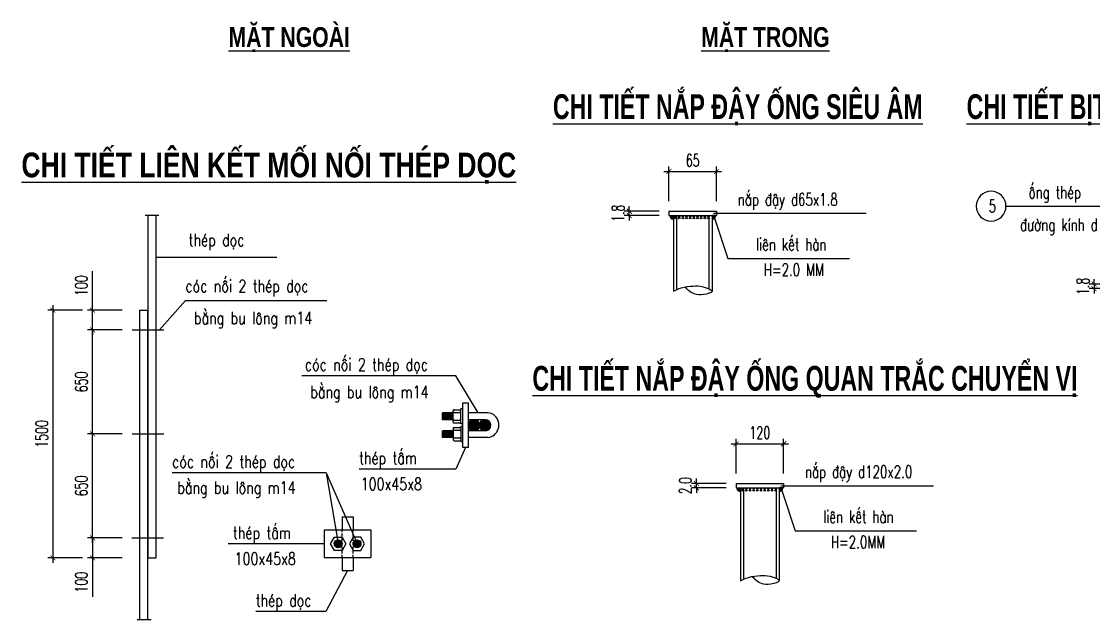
# Model space of a CAD drawing. Header units: millimetres. Extents: x -143570 to 58447, y -1448440 to -1202244.
# Drawn here: x -110771 to -89136, y -1351520 to -1339444 of the extents above; entities that cross this region are included whole.
import ezdxf
from ezdxf.enums import TextEntityAlignment as Align

# ---------------------------------------------------------------- set-up
doc = ezdxf.new("R2010")
doc.units = ezdxf.units.MM
doc.header["$LTSCALE"] = 30
doc.header["$PDMODE"] = 3
doc.linetypes.add('DASHED', pattern=[19.05, 12.7, -6.35])
doc.layers.get('0').update_dxf_attribs({"lineweight": 9})
doc.layers.get('Defpoints').update_dxf_attribs({"lineweight": 9})
for name, color, linetype in [('ccu11-Cotthep', 9, 'Continuous'), ('ccu11-Dim', 8, 'Continuous'), ('ccu11-Hatch', 8, 'Continuous'), ('ccu11-Manh', 8, 'Continuous'), ('ccu11-Text', 31, 'Continuous'), ('ccu11-Thay', 7, 'Continuous'), ('ccu11-Thep', 4, 'Continuous'), ('ccu11-Thepdai', 6, 'Continuous')]:
    doc.layers.add(name, color=color, linetype=linetype)
doc.layers.add('ccu11-Khuat', color=9, linetype='DASHED', lineweight=30)
doc.styles.add('ccu11-dim', font='vnsimli.shx', dxfattribs={"width": 0.65, "bigfont": 'bigfont.shx'})
doc.styles.add('ccu11-VnAvH-B', font='')
doc.styles.add('ccu11-vnsimli', font='vnsimli.shx', dxfattribs={"width": 0.8, "bigfont": 'vns.shx'})
doc.styles.add('ccu11-vnsimple', font='vnsimple.shx', dxfattribs={"bigfont": 'bigfont.shx'})
doc.styles.add('ccu11_simli', font='vnsimli.shx', dxfattribs={"width": 0.8})
doc.styles.get('ccu11-VnAvH-B').set_extended_font_data('.VnAvantH', bold=True)
doc.dimstyles.new('ccu11-100x16', dxfattribs={"dimscale": 100, "dimtxt": 2.5, "dimasz": 1, "dimexe": 1, "dimexo": 2, "dimgap": 1, "dimtad": 1, "dimdec": 0, "dimlfac": 0.0625, "dimdsep": 46, "dimtxsty": 'ccu11-dim', "dimblk": 'ARCHTICK', "dimcen": -1, "dimdle": 1, "dimclrd": 256, "dimclre": 256, "dimclrt": 31, "dimadec": 0, "dimazin": 2, "dimtfac": 0.1, "dimtdec": 0, "dimtmove": 0, "dimatfit": 1, "dimldrblk": 'ARCHTICK', "dimfxl": 1, "dimtvp": 0.833333, "dimtolj": 1, "dimtzin": 12, "dimarcsym": 0})
doc.dimstyles.new('ccu11-100x4', dxfattribs={"dimscale": 100, "dimtxt": 2.5, "dimasz": 1, "dimexe": 1, "dimexo": 2, "dimgap": 1, "dimtad": 1, "dimdec": 0, "dimlfac": 0.25, "dimdsep": 46, "dimtxsty": 'ccu11-dim', "dimblk": 'ARCHTICK', "dimcen": -1, "dimdle": 1, "dimclrd": 256, "dimclre": 256, "dimclrt": 3, "dimadec": 0, "dimazin": 2, "dimtfac": 0.1, "dimtdec": 0, "dimtmove": 0, "dimatfit": 1, "dimldrblk": 'ARCHTICK', "dimfxl": 1, "dimtvp": 0.833333, "dimtolj": 1, "dimtzin": 12, "dimarcsym": 0})

# ---------------------------------------------------------------- blocks, each defined once
blk = doc.blocks.new('_ARCHTICK')
at = {"color": 0, "linetype": 'ByBlock', "const_width": 0.15}
blk.add_lwpolyline([(-0.5, -0.5), (0.5, 0.5)], dxfattribs=at)
blk = doc.blocks.new('*D1024')
at = {"layer": 'ccu11-Dim', "lineweight": -2, "transparency": 16777216}
for p, q in [((-97705, -1343073), (-97705, -1342373)), ((-96745, -1343073), (-96745, -1342373)), ((-97805, -1342473), (-96645, -1342473))]:
    blk.add_line(p, q, dxfattribs=at)
at = {"layer": 'Defpoints', "color": 0, "transparency": 16777216}
for p in [(-96745, -1342473), (-97705, -1343273), (-96745, -1343273)]:
    blk.add_point(p, dxfattribs=at)
at = {"layer": 'ccu11-Dim', "lineweight": -2, "transparency": 16777216, "xscale": 100, "yscale": 100, "zscale": 100, "rotation": 180}
blk.add_blockref('_ARCHTICK', (-97705, -1342473), dxfattribs=at)
at = {"layer": 'ccu11-Dim', "lineweight": -2, "transparency": 16777216, "xscale": 100, "yscale": 100, "zscale": 100}
blk.add_blockref('_ARCHTICK', (-96745, -1342473), dxfattribs=at)
at = {"layer": 'ccu11-Dim', "color": 31, "transparency": 16777216, "insert": (-97225, -1342248), "char_height": 250, "attachment_point": 5, "style": 'ccu11-dim'}
blk.add_mtext('\\A1;65', dxfattribs=at)
blk = doc.blocks.new('*D1025')
at = {"layer": 'ccu11-Dim', "lineweight": -2, "transparency": 16777216}
for p, q in [((-98505, -1343273), (-98505, -1343173)), ((-97905, -1343273), (-98605, -1343273)), ((-97905, -1343363), (-98605, -1343363)), ((-98505, -1343363), (-98505, -1343273)), ((-98505, -1343363), (-98505, -1343463))]:
    blk.add_line(p, q, dxfattribs=at)
at = {"layer": 'Defpoints', "color": 0, "transparency": 16777216}
for p in [(-98505, -1343273), (-97705, -1343273), (-97705, -1343363)]:
    blk.add_point(p, dxfattribs=at)
at = {"layer": 'ccu11-Dim', "lineweight": -2, "transparency": 16777216, "xscale": 100, "yscale": 100, "zscale": 100}
for p, rotation in [((-98505, -1343273), 270), ((-98505, -1343363), 90)]:
    blk.add_blockref('_ARCHTICK', p, dxfattribs=dict(at, rotation=rotation))
at = {"layer": 'ccu11-Dim', "color": 31, "transparency": 16777216, "insert": (-98730, -1343318), "char_height": 250, "attachment_point": 5, "rotation": 90, "style": 'ccu11-dim'}
blk.add_mtext('\\A1;1.8', dxfattribs=at)
blk = doc.blocks.new('*D1027')
at = {"layer": 'ccu11-Dim', "lineweight": -2, "transparency": 16777216}
for p, q in [((-88527, -1344748), (-89227, -1344748)), ((-89127, -1344748), (-89127, -1344648)), ((-89127, -1344748), (-89127, -1344838)), ((-88527, -1344838), (-89227, -1344838)), ((-89127, -1344838), (-89127, -1344938))]:
    blk.add_line(p, q, dxfattribs=at)
at = {"layer": 'Defpoints', "color": 0, "transparency": 16777216}
for p in [(-88327, -1344748), (-89127, -1344838), (-88327, -1344838)]:
    blk.add_point(p, dxfattribs=at)
at = {"layer": 'ccu11-Dim', "lineweight": -2, "transparency": 16777216, "xscale": 100, "yscale": 100, "zscale": 100}
for p, rotation in [((-89127, -1344748), 270), ((-89127, -1344838), 90)]:
    blk.add_blockref('_ARCHTICK', p, dxfattribs=dict(at, rotation=rotation))
at = {"layer": 'ccu11-Dim', "color": 31, "transparency": 16777216, "insert": (-89352, -1344793), "char_height": 250, "attachment_point": 5, "rotation": 90, "style": 'ccu11-dim'}
blk.add_mtext('\\A1;1.8', dxfattribs=at)
blk = doc.blocks.new('*D1049')
at = {"layer": 'ccu11-Dim', "lineweight": -2, "transparency": 16777216}
for p, q in [((-110136, -1345172), (-110136, -1350372)), ((-109536, -1345272), (-110236, -1345272)), ((-109536, -1350272), (-110236, -1350272))]:
    blk.add_line(p, q, dxfattribs=at)
at = {"layer": 'Defpoints', "color": 0, "transparency": 16777216}
for p in [(-109336, -1345272), (-110136, -1350272), (-109336, -1350272)]:
    blk.add_point(p, dxfattribs=at)
at = {"layer": 'ccu11-Dim', "lineweight": -2, "transparency": 16777216, "xscale": 100, "yscale": 100, "zscale": 100}
for p, rotation in [((-110136, -1345272), 90), ((-110136, -1350272), 270)]:
    blk.add_blockref('_ARCHTICK', p, dxfattribs=dict(at, rotation=rotation))
at = {"layer": 'ccu11-Dim', "color": 3, "transparency": 16777216, "insert": (-110361, -1347772), "char_height": 250, "attachment_point": 5, "rotation": 90, "style": 'ccu11-dim'}
blk.add_mtext('\\A1;1500', dxfattribs=at)
blk = doc.blocks.new('*D1050')
at = {"layer": 'ccu11-Dim', "lineweight": -2, "transparency": 16777216}
for p, q in [((-108736, -1349872), (-109436, -1349872)), ((-109336, -1349872), (-109336, -1349772)), ((-109336, -1349872), (-109336, -1350272)), ((-108736, -1350272), (-109436, -1350272)), ((-109336, -1350272), (-109336, -1351059))]:
    blk.add_line(p, q, dxfattribs=at)
at = {"layer": 'Defpoints', "color": 0, "transparency": 16777216}
for p in [(-108536, -1349872), (-109336, -1350272), (-108536, -1350272)]:
    blk.add_point(p, dxfattribs=at)
at = {"layer": 'ccu11-Dim', "lineweight": -2, "transparency": 16777216, "xscale": 100, "yscale": 100, "zscale": 100}
for p, rotation in [((-109336, -1349872), 270), ((-109336, -1350272), 90)]:
    blk.add_blockref('_ARCHTICK', p, dxfattribs=dict(at, rotation=rotation))
at = {"layer": 'ccu11-Dim', "color": 3, "transparency": 16777216, "insert": (-109561, -1350765), "char_height": 250, "attachment_point": 5, "rotation": 90, "style": 'ccu11-dim'}
blk.add_mtext('\\A1;100', dxfattribs=at)
blk = doc.blocks.new('*D1051')
at = {"layer": 'ccu11-Dim', "lineweight": -2, "transparency": 16777216}
for p, q in [((-109336, -1345272), (-109336, -1344485)), ((-108736, -1345272), (-109436, -1345272)), ((-109336, -1345672), (-109336, -1345272)), ((-108736, -1345672), (-109436, -1345672)), ((-109336, -1345672), (-109336, -1345772))]:
    blk.add_line(p, q, dxfattribs=at)
at = {"layer": 'Defpoints', "color": 0, "transparency": 16777216}
for p in [(-109336, -1345272), (-108536, -1345272), (-108536, -1345672)]:
    blk.add_point(p, dxfattribs=at)
at = {"layer": 'ccu11-Dim', "lineweight": -2, "transparency": 16777216, "xscale": 100, "yscale": 100, "zscale": 100}
for p, rotation in [((-109336, -1345272), 270), ((-109336, -1345672), 90)]:
    blk.add_blockref('_ARCHTICK', p, dxfattribs=dict(at, rotation=rotation))
at = {"layer": 'ccu11-Dim', "color": 3, "transparency": 16777216, "insert": (-109561, -1344778), "char_height": 250, "attachment_point": 5, "rotation": 90, "style": 'ccu11-dim'}
blk.add_mtext('\\A1;100', dxfattribs=at)
blk = doc.blocks.new('*D1052')
at = {"layer": 'ccu11-Dim', "lineweight": -2, "transparency": 16777216}
for p, q in [((-109336, -1347872), (-109336, -1345572)), ((-108736, -1345672), (-109436, -1345672)), ((-108736, -1347772), (-109436, -1347772))]:
    blk.add_line(p, q, dxfattribs=at)
at = {"layer": 'Defpoints', "color": 0, "transparency": 16777216}
for p in [(-109336, -1345672), (-108536, -1345672), (-108536, -1347772)]:
    blk.add_point(p, dxfattribs=at)
at = {"layer": 'ccu11-Dim', "lineweight": -2, "transparency": 16777216, "xscale": 100, "yscale": 100, "zscale": 100}
for p, rotation in [((-109336, -1345672), 90), ((-109336, -1347772), 270)]:
    blk.add_blockref('_ARCHTICK', p, dxfattribs=dict(at, rotation=rotation))
at = {"layer": 'ccu11-Dim', "color": 3, "transparency": 16777216, "insert": (-109561, -1346722), "char_height": 250, "attachment_point": 5, "rotation": 90, "style": 'ccu11-dim'}
blk.add_mtext('\\A1;650', dxfattribs=at)
blk = doc.blocks.new('*D1053')
at = {"layer": 'ccu11-Dim', "lineweight": -2, "transparency": 16777216}
for p, q in [((-108736, -1347772), (-109436, -1347772)), ((-109336, -1349972), (-109336, -1347672)), ((-108736, -1349872), (-109436, -1349872))]:
    blk.add_line(p, q, dxfattribs=at)
at = {"layer": 'Defpoints', "color": 0, "transparency": 16777216}
for p in [(-109336, -1347772), (-108536, -1347772), (-108536, -1349872)]:
    blk.add_point(p, dxfattribs=at)
at = {"layer": 'ccu11-Dim', "lineweight": -2, "transparency": 16777216, "xscale": 100, "yscale": 100, "zscale": 100}
for p, rotation in [((-109336, -1347772), 90), ((-109336, -1349872), 270)]:
    blk.add_blockref('_ARCHTICK', p, dxfattribs=dict(at, rotation=rotation))
at = {"layer": 'ccu11-Dim', "color": 3, "transparency": 16777216, "insert": (-109561, -1348822), "char_height": 250, "attachment_point": 5, "rotation": 90, "style": 'ccu11-dim'}
blk.add_mtext('\\A1;650', dxfattribs=at)
blk = doc.blocks.new('coc noi 1')
at = {"layer": 'ccu11-Hatch'}
h = blk.add_hatch(dxfattribs=at)
h.set_pattern_fill('ANSI31', color=256, scale=100, style=0)
h.set_pattern_definition([(45, (-151629.909, 23531.257), (-8.8388348, 8.8388348), [])])
h.paths.add_polyline_path([(340, 0, 1), (120, 0, 1)])
h = blk.add_hatch(dxfattribs=at)
h.set_pattern_fill('ANSI31', color=256, scale=100, style=0)
h.set_pattern_definition([(45, (-151409.909, 23531.257), (-8.8388348, 8.8388348), [])])
h.paths.add_polyline_path([(560, 0, 1), (340, 0, 1)])
at = {"layer": 'ccu11-Dim'}
for p, q in [((-409, 110), (-389, 250)), ((-399, 110), (-379, 250)), ((-379, 110), (-359, 250)), ((-369, 110), (-349, 250)), ((-349, 110), (-329, 250)), ((-339, 110), (-319, 250)), ((-319, 110), (-299, 250)), ((-309, 110), (-289, 250)), ((-289, 110), (-269, 250)), ((-279, 110), (-259, 250)), ((-259, 110), (-239, 250)), ((-249, 110), (-229, 250)), ((-229, 110), (-209, 250)), ((-219, 110), (-199, 250)), ((-175, 257), (-55, 257)), ((-175, 103), (-55, 103)), ((-409, -250), (-389, -110)), ((-399, -250), (-379, -110)), ((-379, -250), (-359, -110)), ((-369, -250), (-349, -110)), ((-349, -250), (-329, -110)), ((-339, -250), (-319, -110)), ((-319, -250), (-299, -110)), ((-309, -250), (-289, -110)), ((-289, -250), (-269, -110)), ((-279, -250), (-259, -110)), ((-259, -250), (-239, -110)), ((-249, -250), (-229, -110)), ((-229, -250), (-209, -110)), ((-219, -250), (-199, -110)), ((-175, -103), (-55, -103)), ((-175, -257), (-55, -257))]:
    blk.add_line(p, q, dxfattribs=at)
for centre, start, end in [((-175, 272), 180, 270), ((-175, 242), 90, 180), ((-55, 272), 270, 0), ((-55, 242), 0, 90), ((-175, 118), 180, 270), ((-175, 88), 90, 180), ((-55, 118), 270, 0), ((-55, 88), 0, 90), ((-175, -88), 180, 270), ((-175, -118), 90, 180), ((-55, -88), 270, 0), ((-55, -118), 0, 90), ((-175, -242), 180, 270), ((-175, -272), 90, 180), ((-55, -242), 270, 0), ((-55, -272), 0, 90)]:
    blk.add_arc(centre, 15, start, end, dxfattribs=at)
at = {"layer": 'ccu11-Thay'}
for p, q in [((0, -450), (0, 450)), ((0, 450), (120, 450)), ((120, -450), (120, 450)), ((-190, 250), (-409, 250)), ((-409, 110), (-409, 250)), ((-190, 62), (-190, 298)), ((-175, 313), (-55, 313)), ((-40, 27), (-40, 333)), ((0, 333), (-40, 333)), ((509, 250), (120, 250)), ((-190, 110), (-409, 110)), ((-175, 47), (-55, 47)), ((0, 27), (-40, 27)), ((460, 110), (120, 110)), ((147, 86), (144, 83)), ((149, 74), (144, 79)), ((156, 81), (151, 86)), ((304, 81), (309, 86)), ((311, 74), (316, 79)), ((316, 83), (313, 86)), ((367, 86), (364, 83)), ((369, 74), (364, 79)), ((376, 81), (371, 86)), ((524, 81), (529, 86)), ((531, 74), (536, 79)), ((536, 83), (533, 86)), ((-409, -250), (-409, -110)), ((-190, -110), (-409, -110)), ((-190, -62), (-190, -298)), ((-175, -47), (-55, -47)), ((-40, -27), (-40, -333)), ((0, -27), (-40, -27)), ((460, -110), (120, -110)), ((149, -74), (144, -79)), ((144, -83), (147, -86)), ((156, -81), (151, -86)), ((304, -81), (309, -86)), ((311, -74), (316, -79)), ((313, -86), (316, -83)), ((369, -74), (364, -79)), ((364, -83), (367, -86)), ((376, -81), (371, -86)), ((524, -81), (529, -86)), ((531, -74), (536, -79)), ((533, -86), (536, -83)), ((-190, -250), (-409, -250)), ((-175, -313), (-55, -313)), ((0, -333), (-40, -333)), ((509, -250), (120, -250)), ((120, -450), (0, -450))]:
    blk.add_line(p, q, dxfattribs=at)
for centre in [(230, 0), (450, 0)]:
    blk.add_circle(centre, 110, dxfattribs=at)
for centre, radius, start, end in [((-175, 298), 15, 90, 180), ((-55, 298), 15, 0, 90), ((509, 50), 200, 45.5847, 90), ((-175, 62), 15, 180, 270), ((-55, 62), 15, 270, 0), ((146, 81), 3, 135, 225), ((149, 84), 3, 45, 135), ((311, 84), 3, 45, 135), ((314, 81), 3, 315, 45), ((366, 81), 3, 135, 225), ((369, 84), 3, 45, 135), ((460, 0), 110, 270, 90), ((472, 5), 258, 278.1898, 46.7305), ((531, 84), 3, 45, 135), ((534, 81), 3, 315, 45), ((-175, -62), 15, 90, 180), ((-55, -62), 15, 0, 90), ((146, -81), 3, 135, 225), ((149, -84), 3, 225, 315), ((311, -84), 3, 225, 315), ((314, -81), 3, 315, 45), ((366, -81), 3, 135, 225), ((369, -84), 3, 225, 315), ((531, -84), 3, 225, 315), ((534, -81), 3, 315, 45), ((-175, -298), 15, 180, 270), ((-55, -298), 15, 270, 0)]:
    blk.add_arc(centre, radius, start, end, dxfattribs=at)
blk = doc.blocks.new('coc noi 2')
at = {"layer": 'ccu11-Hatch'}
h = blk.add_hatch(dxfattribs=at)
h.set_pattern_fill('ANSI31', color=256, scale=100, style=0)
h.set_pattern_definition([(45, (-152649.407, 24822.856), (-8.8388348, 8.8388348), [])])
h.paths.add_polyline_path([(-590, -280, 1), (-730, -280, 1)])
h.paths.add_polyline_path([(-210, -280, 1), (-350, -280, 1)])
at = {"layer": 'ccu11-Khuat', "ltscale": 0.15}
for p, q in [((-580, -560), (-580, 0)), ((-360, -560), (-360, 0))]:
    blk.add_line(p, q, dxfattribs=at)
at = {"layer": 'ccu11-Thay'}
for p, q in [((-580, 266), (-580, 0)), ((-580, 266), (-360, 266)), ((-360, 266), (-360, 0)), ((-940, 0), (0, 0)), ((-940, 0), (-940, -560)), ((0, 0), (0, -560)), ((-940, -560), (0, -560)), ((-580, -560), (-580, -819)), ((-360, -560), (-360, -819)), ((-580, -819), (-360, -819))]:
    blk.add_line(p, q, dxfattribs=at)
for points in [[(-737, -147), (-583, -147), (-507, -280), (-583, -413), (-737, -413), (-813, -280)], [(-203, -147), (-357, -147), (-433, -280), (-357, -413), (-203, -413), (-127, -280)]]:
    blk.add_lwpolyline(points, close=True, dxfattribs=at)
for centre, radius in [((-660, -280), 80), ((-660, -280), 70), ((-280, -280), 80), ((-280, -280), 70)]:
    blk.add_circle(centre, radius, dxfattribs=at)
blk = doc.blocks.new('*D1068')
at = {"layer": 'ccu11-Dim', "lineweight": -2, "transparency": 16777216}
for p, q in [((-96450, -1347972), (-95290, -1347972)), ((-96350, -1348572), (-96350, -1347872)), ((-95390, -1348572), (-95390, -1347872))]:
    blk.add_line(p, q, dxfattribs=at)
at = {"layer": 'Defpoints', "color": 0, "transparency": 16777216}
for p in [(-95390, -1347972), (-96350, -1348772), (-95390, -1348772)]:
    blk.add_point(p, dxfattribs=at)
at = {"layer": 'ccu11-Dim', "lineweight": -2, "transparency": 16777216, "xscale": 100, "yscale": 100, "zscale": 100, "rotation": 180}
blk.add_blockref('_ARCHTICK', (-96350, -1347972), dxfattribs=at)
at = {"layer": 'ccu11-Dim', "lineweight": -2, "transparency": 16777216, "xscale": 100, "yscale": 100, "zscale": 100}
blk.add_blockref('_ARCHTICK', (-95390, -1347972), dxfattribs=at)
at = {"layer": 'ccu11-Dim', "color": 31, "transparency": 16777216, "insert": (-95870, -1347747), "char_height": 250, "attachment_point": 5, "style": 'ccu11-dim'}
blk.add_mtext('\\A1;120', dxfattribs=at)
blk = doc.blocks.new('*D1069')
at = {"layer": 'ccu11-Dim', "lineweight": -2, "transparency": 16777216}
for p, q in [((-97150, -1348772), (-97150, -1348672)), ((-96550, -1348772), (-97250, -1348772)), ((-96550, -1348862), (-97250, -1348862)), ((-97150, -1348862), (-97150, -1348772)), ((-97150, -1348862), (-97150, -1348962))]:
    blk.add_line(p, q, dxfattribs=at)
at = {"layer": 'Defpoints', "color": 0, "transparency": 16777216}
for p in [(-97150, -1348772), (-96350, -1348772), (-96350, -1348862)]:
    blk.add_point(p, dxfattribs=at)
at = {"layer": 'ccu11-Dim', "lineweight": -2, "transparency": 16777216, "xscale": 100, "yscale": 100, "zscale": 100}
for p, rotation in [((-97150, -1348772), 270), ((-97150, -1348862), 90)]:
    blk.add_blockref('_ARCHTICK', p, dxfattribs=dict(at, rotation=rotation))
at = {"layer": 'ccu11-Dim', "color": 31, "transparency": 16777216, "insert": (-97375, -1348817), "char_height": 250, "attachment_point": 5, "rotation": 90, "style": 'ccu11-dim'}
blk.add_mtext('\\A1;2.0', dxfattribs=at)
blk = doc.blocks.new('SHD')
at = {"layer": 'ccu11-Cotthep'}
blk.add_circle((300, 0), 300, dxfattribs=at)
at = {"layer": 'ccu11-Cotthep', "color": 31, "style": 'ccu11_simli', "width": 0.8}
blk.add_attdef('DK', text='', height=250, dxfattribs=at).set_placement((-101, 65), align=Align.BOTTOM_RIGHT)
blk.add_attdef('KH', text='', height=250, dxfattribs=at).set_placement((300, 0), align=Align.MIDDLE)
blk.add_attdef('KC', text='', height=250, dxfattribs=at).set_placement((-101, -142), align=Align.TOP_RIGHT)

msp = doc.modelspace()

# ---------------------------------------------------------------- hatches: boundary and pattern name
at = {"layer": 'ccu11-Thep', "linetype": 'ByBlock'}
for points in [[(-97615.35, -1343436.98), (-97615.35, -1343363.33), (-97689, -1343363.33, 0.41421356)], [(-96835.35, -1343436.98), (-96835.35, -1343363.33), (-96761.7, -1343363.33, -0.41421356)], [(-96260.4, -1348935.92), (-96260.4, -1348862.27), (-96334.05, -1348862.27, 0.41421356)], [(-95480.4, -1348935.92), (-95480.4, -1348862.27), (-95406.75, -1348862.27, -0.41421356)]]:
    msp.add_hatch(color=256, dxfattribs=at).paths.add_polyline_path(points)

# ---------------------------------------------------------------- linework, layer by layer
at = {"layer": 'ccu11-Dim'}
for q in [(-103998.93, -1349983.13), (-104378.93, -1349983.13)]:
    msp.add_line((-104624.14, -1348557.5), q, dxfattribs=at)
at = {"layer": 'ccu11-Dim', "linetype": 'Continuous', "extrusion": (0, 0, -1)}
msp.add_lwpolyline([(107985.5, -1345671.86), (107457.67, -1345078.31), (104610.39, -1345078.31)], dxfattribs=at)
at = {"layer": 'ccu11-Khuat', "ltscale": 5}
for p, q in [((-97552.85, -1343363.33), (-97552.85, -1344867.37)), ((-96897.85, -1343363.33), (-96897.85, -1344845.82)), ((-96197.9, -1348862.27), (-96197.9, -1350712.66)), ((-95542.9, -1348862.27), (-95542.9, -1350691.11))]:
    msp.add_line(p, q, dxfattribs=at)
at = {"layer": 'ccu11-Manh'}
for p, q in [((-97590.8, -1343428.11), (-97547.57, -1343363.33)), ((-97547.57, -1343428.11), (-97590.8, -1343363.33)), ((-97516.88, -1343428.11), (-97473.65, -1343363.33)), ((-97473.65, -1343428.11), (-97516.88, -1343363.33)), ((-97442.96, -1343428.11), (-97399.73, -1343363.33)), ((-97399.73, -1343428.11), (-97442.96, -1343363.33)), ((-97369.04, -1343428.11), (-97325.81, -1343363.33)), ((-97325.81, -1343428.11), (-97369.04, -1343363.33)), ((-97295.11, -1343428.11), (-97251.89, -1343363.33)), ((-97251.89, -1343428.11), (-97295.11, -1343363.33)), ((-97221.19, -1343428.11), (-97177.97, -1343363.33)), ((-97177.97, -1343428.11), (-97221.19, -1343363.33)), ((-97147.27, -1343428.11), (-97104.05, -1343363.33)), ((-97104.05, -1343428.11), (-97147.27, -1343363.33)), ((-97073.35, -1343428.11), (-97030.12, -1343363.33)), ((-97030.12, -1343428.11), (-97073.35, -1343363.33)), ((-96999.43, -1343428.11), (-96956.2, -1343363.33)), ((-96956.2, -1343428.11), (-96999.43, -1343363.33)), ((-96925.51, -1343428.11), (-96882.28, -1343363.33)), ((-96882.28, -1343428.11), (-96925.51, -1343363.33)), ((-105618.27, -1344212.04), (-108061.23, -1344212.04)), ((-96235.85, -1348927.05), (-96192.62, -1348862.27)), ((-96192.62, -1348927.05), (-96235.85, -1348862.27)), ((-96161.92, -1348927.05), (-96118.7, -1348862.27)), ((-96118.7, -1348927.05), (-96161.92, -1348862.27)), ((-96088, -1348927.05), (-96044.78, -1348862.27)), ((-96044.78, -1348927.05), (-96088, -1348862.27)), ((-96014.08, -1348927.05), (-95970.86, -1348862.27)), ((-95970.86, -1348927.05), (-96014.08, -1348862.27)), ((-95940.16, -1348927.05), (-95896.93, -1348862.27)), ((-95896.93, -1348927.05), (-95940.16, -1348862.27)), ((-95866.24, -1348927.05), (-95823.01, -1348862.27)), ((-95823.01, -1348927.05), (-95866.24, -1348862.27)), ((-95792.32, -1348927.05), (-95749.09, -1348862.27)), ((-95749.09, -1348927.05), (-95792.32, -1348862.27)), ((-95718.4, -1348927.05), (-95675.17, -1348862.27)), ((-95675.17, -1348927.05), (-95718.4, -1348862.27)), ((-95644.47, -1348927.05), (-95601.25, -1348862.27)), ((-95601.25, -1348927.05), (-95644.47, -1348862.27)), ((-95570.55, -1348927.05), (-95527.33, -1348862.27)), ((-95527.33, -1348927.05), (-95570.55, -1348862.27))]:
    msp.add_line(p, q, dxfattribs=at)
for points in [[(-90903.73, -1343173.5), (-88236.81, -1343173.5)], [(-93722.97, -1343324.34), (-96804.23, -1343324.34)], [(-96783.27, -1343415.41), (-96513.75, -1344232.02), (-94061.47, -1344232.02)], [(-101552.44, -1347346.04), (-102007.24, -1346597.08), (-105109.76, -1346597.08)], [(-101806.93, -1348046.04), (-102007.24, -1348484.88), (-103953.76, -1348484.88)], [(-104624.14, -1348557.5), (-104624.14, -1348557.5), (-107726.66, -1348557.5)], [(-92368.02, -1348823.28), (-95449.27, -1348823.28)], [(-95428.32, -1348914.35), (-95158.79, -1349730.96), (-92706.52, -1349730.96)], [(-104658.93, -1349993.21), (-105186.33, -1349993.21), (-106598.49, -1349993.21)], [(-104188.93, -1350529.23), (-104628.21, -1351357.19), (-106040.37, -1351357.19)]]:
    msp.add_lwpolyline(points, dxfattribs=at)
for points in [[(-97615.35, -1344892.2), (-97457.34, -1344822.79), (-97212.9, -1344785.23), (-97017.13, -1344801.18), (-96835.35, -1344893.14), (-97001.74, -1344958.35), (-97193.46, -1344944.06), (-97307.91, -1344878.33), (-97372.74, -1344801.99)], [(-96260.4, -1350737.5), (-96102.38, -1350668.09), (-95857.94, -1350630.52), (-95662.17, -1350646.48), (-95480.4, -1350738.43), (-95646.79, -1350803.65), (-95838.5, -1350789.36), (-95952.96, -1350723.62), (-96017.78, -1350647.29)]]:
    msp.add_spline(points, degree=3, dxfattribs=at)
at = {"layer": 'ccu11-Thep'}
for p, q in [((-108272.23, -1343355), (-107996.23, -1343355)), ((-108381.23, -1345271.86), (-108221.23, -1345271.86)), ((-108536.33, -1345671.86), (-107896.33, -1345671.86)), ((-108536.33, -1347771.86), (-107896.33, -1347771.86)), ((-108541.23, -1349871.86), (-107901.23, -1349871.86)), ((-108221.23, -1350271.86), (-108061.23, -1350271.86)), ((-108432.23, -1351519.83), (-108156.23, -1351519.83))]:
    msp.add_line(p, q, dxfattribs=at)
at = {"layer": 'ccu11-Thep', "linetype": 'ByBlock'}
for p, q in [((-96761.7, -1343363.33), (-96835.35, -1343363.33)), ((-96835.35, -1343363.33), (-96761.7, -1343363.33)), ((-95406.75, -1348862.27), (-95480.4, -1348862.27)), ((-95480.4, -1348862.27), (-95406.75, -1348862.27))]:
    msp.add_line(p, q, dxfattribs=at)
at = {"layer": 'ccu11-Thep'}
for points in [[(-108221.23, -1343355), (-108221.23, -1344521.59), (-108221.23, -1345649.42), (-108221.23, -1350271.86)], [(-108061.23, -1343355), (-108061.23, -1344544.03), (-108061.23, -1345671.86), (-108061.23, -1350271.86)], [(-108381.23, -1351519.83), (-108381.23, -1350311.77), (-108381.23, -1349494.3), (-108381.23, -1345271.86)], [(-108221.23, -1351519.83), (-108221.23, -1350289.33), (-108221.23, -1349471.86), (-108221.23, -1345271.86)]]:
    msp.add_lwpolyline(points, dxfattribs=at)
at = {"layer": 'ccu11-Thep', "linetype": 'ByBlock'}
for centre, start, end in [((-97615.35, -1343363.33), 180, 269.999997), ((-96835.35, -1343363.33), 269.999997, 0), ((-96260.4, -1348862.27), 180, 269.999997), ((-95480.4, -1348862.27), 269.999997, 0)]:
    msp.add_arc(centre, 73.65, start, end, dxfattribs=at)
at = {"layer": 'ccu11-Thepdai', "linetype": 'Continuous'}
for p, q in [((-97705.35, -1343273.33), (-96745.35, -1343273.33)), ((-97705.35, -1343273.33), (-97705.35, -1343363.33)), ((-97705.35, -1343363.33), (-96745.35, -1343363.33)), ((-97615.35, -1343363.33), (-97615.35, -1344892.2)), ((-96835.35, -1343363.33), (-96835.35, -1344893.14)), ((-96745.35, -1343273.33), (-96745.35, -1343363.33)), ((-96350.4, -1348772.27), (-95390.4, -1348772.27)), ((-96350.4, -1348772.27), (-96350.4, -1348862.27)), ((-96350.4, -1348862.27), (-95390.4, -1348862.27)), ((-96260.4, -1348862.27), (-96260.4, -1350737.5)), ((-95480.4, -1348862.27), (-95480.4, -1350738.43)), ((-95390.4, -1348772.27), (-95390.4, -1348862.27))]:
    msp.add_line(p, q, dxfattribs=at)

# ---------------------------------------------------------------- block references
at = {"layer": 'ccu11-Hatch'}
for name, p in [('coc noi 1', (-101866.93, -1347596.04)), ('coc noi 2', (-103718.93, -1349709.88))]:
    msp.add_blockref(name, p, dxfattribs=at)
at = {"layer": 'ccu11-Thay'}
ref = msp.add_blockref('SHD', (-90903.73, -1343173.5), dxfattribs=dict(at, xscale=-1))
ref.add_attrib('KH', '5', dxfattribs={"layer": 'ccu11-Cotthep', "color": 31, "height": 250, "style": 'ccu11-vnsimple', "width": 0.7}).set_placement((-91178.73, -1343173.5), align=Align.MIDDLE_CENTER)

# ---------------------------------------------------------------- texts
at = {"layer": 'ccu11-Text', "color": 1, "style": 'ccu11-VnAvH-B', "width": 0.8}
msp.add_text('%%UmÆt ngoµi', height=400, dxfattribs=at).set_placement((-105367.18, -1339958.92), align=Align.CENTER)
at = {"layer": 'ccu11-Text', "color": 2, "style": 'ccu11-VnAvH-B', "width": 0.8}
msp.add_text('%%UmÆt trong', height=400, dxfattribs=at).set_placement((-95758.36, -1339958.92), align=Align.CENTER)
at = {"layer": 'ccu11-Text', "style": 'ccu11-VnAvH-B'}
for s, width, p in [('%%Uchi tiÕt n¾p ®Ëy èNG SI£U ¢M', 0.7, (-96315.48, -1341413.61)), ('%%Uchi tiÕt bÞt ®¸y èng thÐp SI£U ¢M', 0.7, (-87394.81, -1341413.61)), ('%%Uchi tiÕt liªn kÕt mèi nèi thÐp däc', 0.8, (-105778.24, -1342591.09)), ('%%Uchi tiÕt n¾p ®Ëy èNG QUAN TR¾C CHUYÓN VÞ', 0.7, (-94960.52, -1346898.69))]:
    msp.add_text(s, height=500, dxfattribs=dict(at, width=width)).set_placement(p, align=Align.CENTER)
at = {"layer": 'ccu11-Text', "linetype": 'Continuous', "style": 'ccu11-vnsimli', "width": 0.7}
for s, p in [('èng thÐp', (-90448.03, -1343018.6)), ('n¾p ®Ëy d65x1.8', (-96316.37, -1343162.59)), ('®\xadêng kÝnh d', (-90621.24, -1343673.68)), ('liªn kÕt hµn', (-95944.69, -1344070.27))]:
    msp.add_text(s, height=250, dxfattribs=at).set_placement(p)
at = {"layer": 'ccu11-Text', "style": 'ccu11-vnsimli'}
for s, width, p in [('thÐp däc ', 0.75, (-107396.57, -1343981.13)), ('H=2.0 MM', 0.7, (-95792.11, -1344582)), ('cãc nèi 2 thÐp däc', 0.75, (-107460.97, -1344910.98)), ('b»ng bu l«ng m14', 0.75, (-107289.7, -1345556.44)), ('cãc nèi 2 thÐp däc', 0.75, (-105049.99, -1346495.99)), ('b»ng bu l«ng m14', 0.75, (-104941.79, -1347049.74)), ('cãc nèi 2 thÐp däc', 0.75, (-107729.97, -1348456.41)), ('thÐp tÊm', 0.75, (-103957.06, -1348383.78)), ('n¾p ®Ëy d120x2.0', 0.7, (-94961.41, -1348661.53)), ('b»ng bu l«ng m14', 0.75, (-107625.51, -1348980.03)), ('100x45x8', 0.75, (-103925.57, -1348907.4)), ('liªn kÕt hµn', 0.7, (-94589.73, -1349569.21)), ('thÐp tÊm', 0.75, (-106502.14, -1349892.12)), ('H=2.0MM', 0.7, (-94437.15, -1350080.94)), ('100x45x8', 0.75, (-106470.66, -1350415.74)), ('thÐp däc', 0.75, (-106043.67, -1351256.1))]:
    msp.add_text(s, height=250, dxfattribs=dict(at, width=width)).set_placement(p)

# ---------------------------------------------------------------- dimensions: what is measured, and where the dimension line sits
at = {"layer": 'ccu11-Dim'}
for p1, p2, distance, text, dimstyle, picture, middle in [((-97705.35, -1343273.33), (-96745.35, -1343273.33), 800, '65', 'ccu11-100x16', '*D1024', (-97225.35, -1342248.33)), ((-109336.33, -1345271.86), (-109336.33, -1350271.86), -800, '1500', 'ccu11-100x4', '*D1049', (-110361.33, -1347771.86)), ((-96350.4, -1348772.27), (-95390.4, -1348772.27), 800, '120', 'ccu11-100x16', '*D1068', (-95870.4, -1347747.27))]:
    dim = msp.add_aligned_dim(p1=p1, p2=p2, distance=distance, text=text, dimstyle=dimstyle, dxfattribs=at)
    dim.commit()
    dim.dimension.update_dxf_attribs({"geometry": picture, "text_midpoint": middle})
for p1, p2, distance, text, picture, middle in [((-97705.35, -1343363.33), (-97705.35, -1343273.33), 800, '1.8', '*D1025', (-98730.35, -1343318.33)), ((-88326.81, -1344748.08), (-88326.81, -1344838.08), -800, '1.8', '*D1027', (-89351.81, -1344793.08)), ((-96350.4, -1348862.27), (-96350.4, -1348772.27), 800, '2.0', '*D1069', (-97375.4, -1348817.27))]:
    dim = msp.add_aligned_dim(p1=p1, p2=p2, distance=distance, text=text, dimstyle='ccu11-100x16', override={"dimtix": 1}, dxfattribs=at)
    dim.commit()
    dim.dimension.update_dxf_attribs({"geometry": picture, "text_midpoint": middle})
for base, p1, p2, angle, picture, middle in [((-109336.33, -1345271.86), (-108536.33, -1345671.86), (-108536.33, -1345271.86), 90, '*D1051', (-109561.33, -1344778.4)), ((-109336.33, -1350271.86), (-108536.33, -1349871.86), (-108536.33, -1350271.86), 270, '*D1050', (-109561.33, -1350765.31))]:
    dim = msp.add_linear_dim(base=base, p1=p1, p2=p2, angle=angle, dimstyle='ccu11-100x4', dxfattribs=at)
    dim.commit()
    dim.dimension.update_dxf_attribs({"geometry": picture, "text_midpoint": middle})
for base, p1, p2, picture, middle in [((-109336.33, -1345671.86), (-108536.33, -1347771.86), (-108536.33, -1345671.86), '*D1052', (-109561.33, -1346721.86)), ((-109336.33, -1347771.86), (-108536.33, -1349871.86), (-108536.33, -1347771.86), '*D1053', (-109561.33, -1348821.86))]:
    dim = msp.add_linear_dim(base=base, p1=p1, p2=p2, angle=90, text='650', dimstyle='ccu11-100x4', dxfattribs=at)
    dim.commit()
    dim.dimension.update_dxf_attribs({"geometry": picture, "text_midpoint": middle})

doc.saveas('drawing.dxf')
